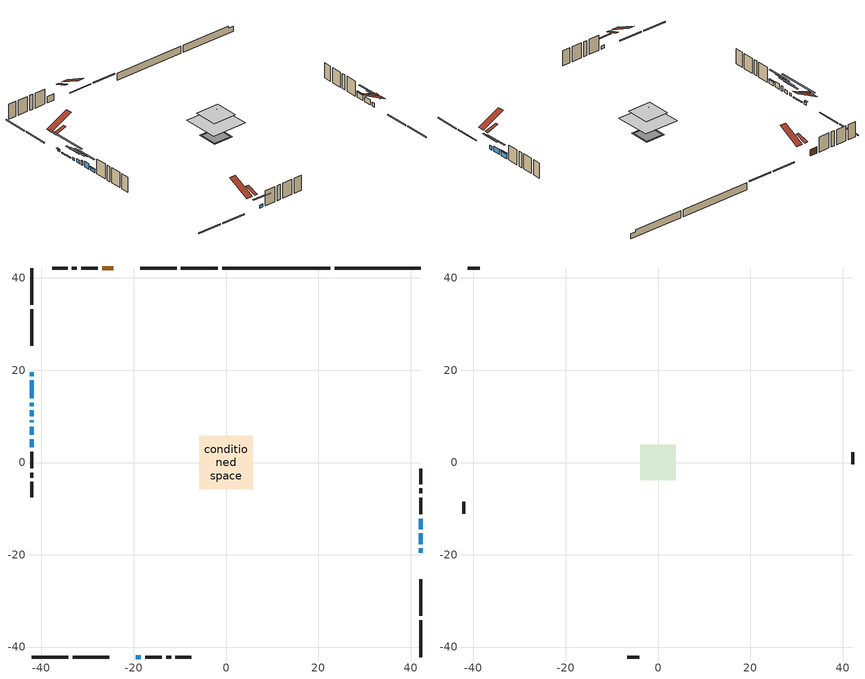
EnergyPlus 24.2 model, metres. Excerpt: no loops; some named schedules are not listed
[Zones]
conditioned space
 floor adiabatic (AdiabaticFloorConstruction): -5.83,-5.83 -5.83,5.83 5.83,5.83 5.83,-5.83 z3.08
 floor foundation (Slab1 construction): -2.88,-2.88 -2.88,2.88 2.88,2.88 2.88,-2.88 z-1.65
 floor foundation (Slab1 construction 1): -3.24,-3.24 -3.24,3.24 3.24,3.24 3.24,-3.24 z-1.65
 wall outside (RimJoist1 construction): -1.76,42.17 -9.76,42.17 / -42.17,-42.17 -34.17,-42.17 / -42.17,42.17 -42.17,34.17 / 42.17,-42.17 42.17,-34.17 z0.64:0.94
 wall outside (RimJoist2 construction): -10.68,42.17 -18.57,42.17 / -33.24,-42.17 -25.35,-42.17 / -42.17,33.24 -42.17,25.35 / 42.17,-33.24 42.17,-25.35 z0.64:0.94
 wall outside (AdiabaticWallConstruction 1): -24.41,42.17 -26.84,42.17 z0.64:2.67
 wall outside (AdiabaticWallConstruction): 42.17,-19.51 42.17,-18.6 z0.64:1.86; -42.17,19.51 -42.17,18.75 / -42.17,12.98 -42.17,12.21 z0.64:1.4; -42.17,17.82 -42.17,13.91 z0.64:0.95; -19.51,-42.17 -18.43,-42.17 z0.64:1.62; -42.17,11.29 -42.17,10.07 z0.64:1.66; -42.17,9.14 -42.17,8.68 z0.64:2.19; -42.17,7.75 -42.17,6 z0.64:2.39; 42.17,-17.67 42.17,-15.38 / 42.17,-14.45 42.17,-12.17 z0.64:2.24; -42.17,5.07 -42.17,3.29 z0.64:1.73
 wall outside (Wall1 construction): -27.77,42.17 -31.39,42.17 / -17.51,-42.17 -13.89,-42.17 / -42.17,2.36 -42.17,-1.26 / 42.17,-11.24 42.17,-7.62 z0.64:5.52
 wall outside (Wall2 construction): -32.32,42.17 -33.39,42.17 / -12.96,-42.17 -11.89,-42.17 / -42.17,-2.19 -42.17,-3.26 / 42.17,-6.69 42.17,-5.62 z0.64:5.52
 wall outside (Wall3 construction): -34.31,42.17 -37.7,42.17 / -10.96,-42.17 -7.57,-42.17 / -42.17,-4.18 -42.17,-7.57 / 42.17,-4.69 42.17,-1.3 z0.64:5.52
 wall foundation (FoundationWall1 construction): 23.57,42.17,-1.65 23.57,42.17,0.64 40.31,42.17,0.64 40.31,42.17,0 42.17,42.17,0 42.17,42.17,-1.65
 wall foundation (FoundationWall2 construction): 22.64,42.17 -0.83,42.17 z-1.65:0.64
 window (WindowConstruction): 42.17,-19.51 42.17,-18.6 z0.64:1.86
 window (WindowConstruction 9): -42.17,19.51 -42.17,18.75 z0.64:1.4
 window (WindowConstruction 10): -42.17,17.82 -42.17,13.91 z0.64:0.94
 window (WindowConstruction 1): -19.51,-42.17 -18.44,-42.17 z0.64:1.62
 window (WindowConstruction 2): -42.17,12.98 -42.17,12.22 z0.64:1.4
 window (WindowConstruction 3): -42.17,11.29 -42.17,10.07 z0.64:1.65
 window (WindowConstruction 4): -42.17,9.14 -42.17,8.68 z0.64:2.19
 window (WindowConstruction 5): -42.17,7.75 -42.17,6 z0.64:2.39
 window (WindowConstruction 6): 42.17,-17.67 42.17,-15.38 z0.64:2.24
 window (WindowConstruction 7): 42.17,-14.45 42.17,-12.17 z0.64:2.24
 window (WindowConstruction 8): -42.17,5.07 -42.17,3.29 z0.64:1.73
 door (Door): -24.41,42.17 -26.84,42.17 z0.64:2.67
 ceiling adiabatic (AdiabaticFloorConstruction): 5.83,-5.83 5.83,5.83 -5.83,5.83 -5.83,-5.83 z3.08
attic - vented
 floor to conditioned space (Floor1 construction Reversed): -3.88,-3.88 -3.88,3.88 3.88,3.88 3.88,-3.88 z5.52
 floor to conditioned space (Floor2 construction Reversed): -1.94,-1.94 -1.94,1.94 1.94,1.94 1.94,-1.94 z5.52
 wall outside (Wall4 construction): -38.63,42.17 -41.24,42.17 / -6.64,-42.17 -4.04,-42.17 / -42.17,-8.5 -42.17,-11.11 / 42.17,-0.37 42.17,2.23 z0.64:5.52
 roof outside (Roof1 construction): -21.55,42.17,5.52 -21.55,34.82,9.19 -19.5,34.82,9.19 -19.5,42.17,5.52; -22.37,-42.17,5.52 -22.37,-34.82,9.19 -24.42,-34.82,9.19 -24.42,-42.17,5.52; -42.17,22.37,5.52 -34.82,22.37,9.19 -34.82,24.42,9.19 -42.17,24.42,5.52; 42.17,-22.37,5.52 34.82,-22.37,9.19 34.82,-24.42,9.19 42.17,-24.42,5.52
 roof outside (Roof2 construction): -23.48,42.17,5.52 -23.48,38.38,6.78 -22.48,38.38,6.78 -22.48,42.17,5.52; -20.44,-42.17,5.52 -20.44,-38.38,6.78 -21.44,-38.38,6.78 -21.44,-42.17,5.52; -42.17,20.44,5.52 -38.38,20.44,6.78 -38.38,21.44,6.78 -42.17,21.44,5.52; 42.17,-20.44,5.52 38.38,-20.44,6.78 38.38,-21.44,6.78 42.17,-21.44,5.52
shading: 42.17,-15.96 42.17,-22.15 42.58,-22.15 42.58,-15.96 z4.5; -42.17,18.55 -42.17,19.71 -42.58,19.71 -42.58,18.55 z1.6; -42.17,8.83 -42.17,22.9 -42.58,22.9 -42.58,8.83 z6.03; -15.8,-42.17 -22.15,-42.17 -22.15,-42.58 -15.8,-42.58 z4.26; -42.17,9.58 -42.17,15.62 -42.58,15.62 -42.58,9.58 z4.04; -42.17,7.43 -42.17,13.93 -42.58,13.93 -42.58,7.43 z4.29; -42.17,6.04 -42.17,11.78 -42.58,11.78 -42.58,6.04 z4.83; -42.17,3.36 -42.17,10.39 -42.58,10.39 -42.58,3.36 z5.03; 42.17,-12.74 42.17,-20.31 42.58,-20.31 42.58,-12.74 z4.88; 42.17,-11.97 42.17,-14.65 42.58,-14.65 42.58,-11.97 z2.44; -42.17,3.09 -42.17,5.27 -42.58,5.27 -42.58,3.09 z1.93
[Building]
Building 1: Terrain=Suburbs
[Site:Location]
Ottawa Intl AP_ON: Latitude {deg}=45.32; Longitude {deg}=-75.67; Time Zone {hr}=-5; Elevation {m}=115; Keep Site Location Information=Yes
[Site:GroundTemperature:Shallow]
1.18808, -1.19398, -1.38475, -0.254337, 4.28362, 8.80044, 12.7163, 15.1969, 15.4076, 13.3901, 9.57408, 5.19582
[Site:WaterMainsTemperature]
Calculation Method=Schedule; Temperature Schedule=mains temperature schedule
[Material] Roughness=Rough; Thermal Absorptance=0.9
Name | Thickness {m} | Conductivity {W/m-K} | Density {kg/m3} | Specific Heat {J/kg-K} | Solar Absorptance | Visible Absorptance
asphalt or fiberglass shingles | 0.00635 | 0.162714 | 1121.4 | 1465.45 | 0.4 | 0.4
ceiling loosefill ins | 0.338667 | 0.0480833 | 16.02 | 1046.75 | 0.7 | 0.7
ceiling stud and cavity | 0.1397 | 0.0947875 | 65.682 | 1177.47 | 0.7 | 0.7
ceiling stud and cavity 1 | 0.1397 | 0.103438 | 65.682 | 1177.47 | 0.7 | 0.7
concrete 4.0 in. | 0.1016 | 1.803125 | 2242.8 | 837.4 | 0.7 | 0.7
concrete 8.0 in. | 0.2032 | 1.803125 | 2242.8 | 837.4 | 0.7 | 0.7
door material | 0.04445 | 0.053851 | 512.64 | 1214.23 | 0.7 | 0.7
exterior vertical ins | 0.0160131 | 0.029427 | 32.04 | 1214.23 | 0.7 | 0.7
exterior vertical ins 1 | 0.0371966 | 0.029427 | 32.04 | 1214.23 | 0.7 | 0.7
floor covering | 0.0127 | 0.0433444 | 54.468 | 1339.84 | 0.6 | 0.6
floor rigid ins; wall rigid ins | 0.512978 | 0.029427 | 32.04 | 1214.23 | 0.7 | 0.7
floor stud and cavity | 0.1397 | 1.75129 | 37.0049 | 1207.88 | 0.7 | 0.7
furniture material conditioned space 1 | 0.1524 | 0.115458 | 640.8 | 1214.23 | 0.6 | 0.6
gypsum board | 0.0127 | 0.160291 | 801 | 837.4 | 0.6 | 0.6
gypsum board 1 | 0.0127 | 0.160291 | 801 | 837.4 | 0.7 | 0.7
osb sheathing 0.5 in. | 0.0127 | 0.115458 | 512.64 | 1214.23 | 0.7 | 0.7
osb sheathing 0.75 in. | 0.01905 | 0.115458 | 512.64 | 1214.23 | 0.7 | 0.7
osb sheathing 2.0 in. | 0.0508 | 0.115458 | 512.64 | 1214.23 | 0.7 | 0.7
rim joist rigid ins | 0.103632 | 0.029427 | 32.04 | 1214.23 | 0.7 | 0.7
rim joist stud and cavity | 0.0508 | 0.0451784 | 125.044 | 1163.47 | 0.6 | 0.6
rim joist stud and cavity 1 | 0.0508 | 0.065039 | 125.044 | 1163.47 | 0.6 | 0.6
wall stud and cavity | 0.1397 | 0.0985572 | 139.0536 | 1170.24 | 0.7 | 0.7
wall stud and cavity 1 | 0.1397 | 0.136321 | 139.0536 | 1170.24 | 0.7 | 0.7
wall stud and cavity 2 | 0.1397 | 0.116332 | 139.0536 | 1170.24 | 0.7 | 0.7
wall stud and cavity 3 | 0.0889 | 6.9971 | 50.32683 | 1063.81 | 0.6 | 0.6
wall stud and cavity 4 | 0.0889 | 0.380278 | 52.3479 | 1209.89 | 0.7 | 0.7
wall stud and cavity 5 | 0.0889 | 0.391764 | 83.0341 | 1211.67 | 0.7 | 0.7
wood siding | 0.0254 | 0.102417 | 544.68 | 1172.36 | 0.4 | 0.4
wood siding 1 | 0.00254 | 0.102417 | 544.68 | 1172.36 | 0.4 | 0.4
wood siding 2; wood siding 3; wood siding 4 | 0.0254 | 0.102417 | 544.68 | 1172.36 | 0.7 | 0.7
[WindowMaterial:SimpleGlazingSystem]
Name | U-Factor {W/m2-K} | Solar Heat Gain Coefficient
WindowMaterial | 2.93609 | 0.65
WindowMaterial 1 | 2.9378 | 0.65
WindowMaterial 2 | 2.97187 | 0.61
WindowMaterial 3 | 2.929848 | 0.66
WindowMaterial 4 | 2.99458 | 0.6
WindowMaterial 5 | 2.890102 | 0.69
WindowMaterial 6 | 2.88499 | 0.7
WindowMaterial 7 | 2.94291 | 0.64
WindowMaterial 8 | 3.06271 | 0.54
[Construction]
AdiabaticFloorConstruction: floor stud and cavity, floor rigid ins, osb sheathing 0.75 in., floor covering
AdiabaticWallConstruction: wood siding 3, wall rigid ins, wall stud and cavity 4, gypsum board
AdiabaticWallConstruction 1: wood siding 4, wall rigid ins, wall stud and cavity 4, gypsum board
Door: door material
Floor1 construction Reversed: gypsum board, ceiling stud and cavity, ceiling loosefill ins
Floor2 construction Reversed: gypsum board, ceiling stud and cavity 1, ceiling loosefill ins
FoundationWall1 construction; FoundationWall2 construction: concrete 8.0 in., gypsum board 1
furniture construction conditioned space 1: furniture material conditioned space 1
PartitionWallConstruction: gypsum board, wall stud and cavity 5, gypsum board
RimJoist1 construction: wood siding 2, osb sheathing 2.0 in., rim joist stud and cavity
RimJoist2 construction: wood siding 2, rim joist rigid ins, osb sheathing 2.0 in., rim joist stud and cavity 1
Roof1 construction; Roof2 construction: asphalt or fiberglass shingles
Slab1 construction; Slab1 construction 1: concrete 4.0 in.
Wall1 construction: wood siding, osb sheathing 0.5 in., wall stud and cavity, gypsum board
Wall2 construction: wood siding, osb sheathing 0.5 in., wall stud and cavity 1, gypsum board
Wall3 construction: wood siding, osb sheathing 0.5 in., wall stud and cavity 2, gypsum board
Wall4 construction: wood siding 1, wall stud and cavity 3
WindowConstruction: WindowMaterial
WindowConstruction 1: WindowMaterial 1
WindowConstruction 10: WindowMaterial 8
WindowConstruction 2; WindowConstruction 9: WindowMaterial 2
WindowConstruction 3: WindowMaterial 3
WindowConstruction 4: WindowMaterial 4
WindowConstruction 5: WindowMaterial 5
WindowConstruction 6; WindowConstruction 7: WindowMaterial 6
WindowConstruction 8: WindowMaterial 7
[Zone] Multiplier=1; Part of Total Floor Area=Yes
Name | Volume {m3}
attic - vented | 42.0028
conditioned space | 529.3
[Space]
Name | Zone | Volume {m3}
attic - vented 1 | attic - vented | 42.0028
conditioned space 1 | conditioned space | 529.3
[ZoneInfiltration:EffectiveLeakageArea]
infil attic - vented 1: Zone or Space=attic - vented 1; Schedule=Always On Discrete; Effective Air Leakage Area {cm2}=3176.42; Stack Coefficient=0.00059451; Wind Coefficient=1.6474e-05
[ZoneMixing]
whole house fan mix: Zone or Space=attic - vented; Schedule=Always On Continuous; Design Flow Rate Calculation Method=Flow/Zone; Design Flow Rate {m3/s}=0; Source Zone or Space=conditioned space
[SurfaceProperty:ExposedFoundationPerimeter] Exposed Perimeter Calculation Method=TotalExposedPerimeter
Name | Total Exposed Perimeter {m}
Slab1 | 18.593
Slab1 1 | 23.47
[InternalMass] Zone or ZoneList=conditioned space; Space or SpaceList=conditioned space 1
Name | Construction | Surface Area {m2}
furniture mass conditioned space 1 | furniture construction conditioned space 1 | 84.348
partition wall mass | PartitionWallConstruction | 210.87
[Lights]
interior lighting: Zone or ZoneList or Space or SpaceList=conditioned space 1; Schedule=interior lighting schedule; Design Level Calculation Method=LightingLevel; Lighting Level {W}=343.2; Return Air Fraction=0; Fraction Radiant=0.6; Fraction Visible=0.2; Fraction Replaceable=1
[People]
occupants: Zone or ZoneList or Space or SpaceList=conditioned space 1; Number of People Schedule=occupants schedule; Number of People Calculation Method=People; Number of People=3; Fraction Radiant=0.314171; Sensible Heat Fraction=0.56303; Activity Level Schedule=occupants activity schedule; Carbon Dioxide Generation Rate {m3/s-W}=0; Enable ASHRAE 55 Comfort Warnings=No; Mean Radiant Temperature Calculation Type=EnclosureAveraged
[ElectricEquipment] Zone or ZoneList or Space or SpaceList=conditioned space 1; Design Level Calculation Method=EquipmentLevel
Name | Schedule | Design Level {W} | Fraction Latent | Fraction Radiant | Fraction Lost
clothes dryer | clothes dryer schedule | 140.772 | 0.015 | 0.081 | 0.85
clothes washer | clothes washer schedule | 32.1985 | 0.03 | 0.162 | 0.7
cooking range | cooking range schedule | 215.147 | 0.08 | 0.432 | 0.2
dishwasher | dishwasher schedule | 66.8632 | 0.3 | 0.18 | 0.4
fridge | fridge schedule | 72.9452 | 0 | 0.6 | 0
mech vent bath fan 0 | mech vent bath fan 0 schedule | 50.2 | 0 | 0 | 1
mech vent house fan | mech vent house fan schedule | 0 | 0 | 0 | 1
mech vent house fan cfis | mech vent house fan cfis schedule | 0 | 0 | 0 | 0
mech vent range fan 0 | mech vent range fan 0 schedule | 57 | 0 | 0 | 1
misc plug loads | misc plug loads schedule | 494.7 | 0.045 | 0.513 | 0.1
whole house fan | Always On Discrete | 0 | 0 | 0 | 1
[OtherEquipment] Zone or ZoneList or Space or SpaceList=conditioned space 1; Design Level Calculation Method=EquipmentLevel
Name | Fuel Type | Schedule | Design Level {W} | Fraction Latent | Fraction Radiant | Fraction Lost
clothes dryer 1 | Electricity | clothes dryer schedule | 0 | 0.015 | 0.081 | 0.85
cooking range 1 | Electricity | cooking range schedule | 0 | 0.08 | 0.432 | 0.2
general water use latent | None | general water use schedule | 62.594 | 1 | 0 | 0
general water use sensible | None | general water use schedule | -61.6891 | 0 | 0.6 | 0
mech vent house fan latent load | None | Always On Discrete | 0 | 1 | 0 | 0
mech vent house fan sensible load | None | Always On Discrete | 0 | 0 | 0 | 0
water heater energy adjustment1 | NaturalGas | Always On Discrete | 0.01 | 0 | 0 | 1
[ZoneInfiltration:DesignFlowRate] Zone or ZoneList or Space or SpaceList=conditioned space 1; Schedule=Always On Discrete; Design Flow Rate Calculation Method=Flow/Zone; Design Flow Rate {m3/s}=0
infil flow; natural vent flow; whole house fan flow
[Foundation:Kiva] Initial Indoor Air Temperature {C}=18; Wall Height Above Grade {m}=0.639989; Wall Depth Below Slab {m}=0.2032; Custom Block Depth 1 {m}=2.28999; Custom Block X Position 1 {m}=0.2159; Custom Block Z Position 1 {m}=0
Name | Custom Block Material Name 1
Foundation Kiva 1 | exterior vertical ins
Foundation Kiva 2 | exterior vertical ins 1
[Foundation:Kiva:Settings]
Soil Conductivity {W/m-K}=0.849921; Soil Density {kg/m3}=1842.3; Soil Specific Heat {J/kg-K}=418.7; Ground Solar Absorptivity=0.9; Ground Thermal Absorptivity=0.9; Ground Surface Roughness {m}=0.03; Far-Field Width {m}=40; Deep-Ground Boundary Condition=ZeroFlux; Deep-Ground Depth {m}=40; Minimum Cell Dimension {m}=0.2; Maximum Cell Growth Coefficient=3; Simulation Timestep=Timestep
[Exterior:Lights]
exterior lighting: Schedule=exterior lighting schedule; Design Level {W}=75.6
[Schedule:Constant]
Name | Hourly Value
Always On Continuous; mech vent house fan schedule; mech vent house fan cfis schedule; Always On Discrete | 1
occupants activity schedule | 117.228
fridge schedule | 0
[Schedule:Week:Daily]
interior lighting schedule Week Rule - Jan1-Jan27: interior lighting schedule day, interior lighting schedule day, interior lighting schedule day, interior lighting schedule day, interior lighting schedule day, interior lighting schedule day, interior lighting schedule day, interior lighting schedule default day, interior lighting schedule default day, interior lighting schedule default day, interior lighting schedule default day, interior lighting schedule default day
interior lighting schedule Week Rule - Jan28-Feb3: interior lighting schedule day, interior lighting schedule day, interior lighting schedule day, interior lighting schedule day, interior lighting schedule day 1, interior lighting schedule day 1, interior lighting schedule day 1, interior lighting schedule default day, interior lighting schedule default day, interior lighting schedule default day, interior lighting schedule default day, interior lighting schedule default day
interior lighting schedule Week Rule - Feb4-Feb24: interior lighting schedule day 1, interior lighting schedule day 1, interior lighting schedule day 1, interior lighting schedule day 1, interior lighting schedule day 1, interior lighting schedule day 1, interior lighting schedule day 1, interior lighting schedule default day, interior lighting schedule default day, interior lighting schedule default day, interior lighting schedule default day, interior lighting schedule default day
interior lighting schedule Week Rule - Feb25-Mar3: interior lighting schedule day 1, interior lighting schedule day 1, interior lighting schedule day 1, interior lighting schedule day 1, interior lighting schedule day 2, interior lighting schedule day 2, interior lighting schedule day 2, interior lighting schedule default day, interior lighting schedule default day, interior lighting schedule default day, interior lighting schedule default day, interior lighting schedule default day
interior lighting schedule Week Rule - Mar4-Mar31: interior lighting schedule day 2, interior lighting schedule day 2, interior lighting schedule day 2, interior lighting schedule day 2, interior lighting schedule day 2, interior lighting schedule day 2, interior lighting schedule day 2, interior lighting schedule default day, interior lighting schedule default day, interior lighting schedule default day, interior lighting schedule default day, interior lighting schedule default day
interior lighting schedule Week Rule - Apr1-Apr28: interior lighting schedule day 3, interior lighting schedule day 3, interior lighting schedule day 3, interior lighting schedule day 3, interior lighting schedule day 3, interior lighting schedule day 3, interior lighting schedule day 3, interior lighting schedule default day, interior lighting schedule default day, interior lighting schedule default day, interior lighting schedule default day, interior lighting schedule default day
interior lighting schedule Week Rule - Apr29-May5: interior lighting schedule day 3, interior lighting schedule day 3, interior lighting schedule day 4, interior lighting schedule day 4, interior lighting schedule day 4, interior lighting schedule day 4, interior lighting schedule day 4, interior lighting schedule default day, interior lighting schedule default day, interior lighting schedule default day, interior lighting schedule default day, interior lighting schedule default day
interior lighting schedule Week Rule - May6-May26: interior lighting schedule day 4, interior lighting schedule day 4, interior lighting schedule day 4, interior lighting schedule day 4, interior lighting schedule day 4, interior lighting schedule day 4, interior lighting schedule day 4, interior lighting schedule default day, interior lighting schedule default day, interior lighting schedule default day, interior lighting schedule default day, interior lighting schedule default day
interior lighting schedule Week Rule - May27-Jun2: interior lighting schedule day 4, interior lighting schedule day 4, interior lighting schedule day 4, interior lighting schedule day 4, interior lighting schedule day 4, interior lighting schedule day 5, interior lighting schedule day 5, interior lighting schedule default day, interior lighting schedule default day, interior lighting schedule default day, interior lighting schedule default day, interior lighting schedule default day
interior lighting schedule Week Rule - Jun3-Jun30: interior lighting schedule day 5, interior lighting schedule day 5, interior lighting schedule day 5, interior lighting schedule day 5, interior lighting schedule day 5, interior lighting schedule day 5, interior lighting schedule day 5, interior lighting schedule default day, interior lighting schedule default day, interior lighting schedule default day, interior lighting schedule default day, interior lighting schedule default day
interior lighting schedule Week Rule - Jul1-Jul28: interior lighting schedule day 6, interior lighting schedule day 6, interior lighting schedule day 6, interior lighting schedule day 6, interior lighting schedule day 6, interior lighting schedule day 6, interior lighting schedule day 6, interior lighting schedule default day, interior lighting schedule default day, interior lighting schedule default day, interior lighting schedule default day, interior lighting schedule default day
interior lighting schedule Week Rule - Jul29-Aug4: interior lighting schedule day 6, interior lighting schedule day 6, interior lighting schedule day 6, interior lighting schedule day 7, interior lighting schedule day 7, interior lighting schedule day 7, interior lighting schedule day 7, interior lighting schedule default day, interior lighting schedule default day, interior lighting schedule default day, interior lighting schedule default day, interior lighting schedule default day
interior lighting schedule Week Rule - Aug5-Aug25: interior lighting schedule day 7, interior lighting schedule day 7, interior lighting schedule day 7, interior lighting schedule day 7, interior lighting schedule day 7, interior lighting schedule day 7, interior lighting schedule day 7, interior lighting schedule default day, interior lighting schedule default day, interior lighting schedule default day, interior lighting schedule default day, interior lighting schedule default day
interior lighting schedule Week Rule - Aug26-Sep1: interior lighting schedule day 7, interior lighting schedule day 7, interior lighting schedule day 7, interior lighting schedule day 7, interior lighting schedule day 7, interior lighting schedule day 7, interior lighting schedule day 8, interior lighting schedule default day, interior lighting schedule default day, interior lighting schedule default day, interior lighting schedule default day, interior lighting schedule default day
interior lighting schedule Week Rule - Sep2-Sep29: interior lighting schedule day 8, interior lighting schedule day 8, interior lighting schedule day 8, interior lighting schedule day 8, interior lighting schedule day 8, interior lighting schedule day 8, interior lighting schedule day 8, interior lighting schedule default day, interior lighting schedule default day, interior lighting schedule default day, interior lighting schedule default day, interior lighting schedule default day
interior lighting schedule Week Rule - Sep30-Oct6: interior lighting schedule day 8, interior lighting schedule day 9, interior lighting schedule day 9, interior lighting schedule day 9, interior lighting schedule day 9, interior lighting schedule day 9, interior lighting schedule day 9, interior lighting schedule default day, interior lighting schedule default day, interior lighting schedule default day, interior lighting schedule default day, interior lighting schedule default day
interior lighting schedule Week Rule - Oct7-Oct27: interior lighting schedule day 9, interior lighting schedule day 9, interior lighting schedule day 9, interior lighting schedule day 9, interior lighting schedule day 9, interior lighting schedule day 9, interior lighting schedule day 9, interior lighting schedule default day, interior lighting schedule default day, interior lighting schedule default day, interior lighting schedule default day, interior lighting schedule default day
interior lighting schedule Week Rule - Oct28-Nov3: interior lighting schedule day 9, interior lighting schedule day 9, interior lighting schedule day 9, interior lighting schedule day 9, interior lighting schedule day 10, interior lighting schedule day 10, interior lighting schedule day 10, interior lighting schedule default day, interior lighting schedule default day, interior lighting schedule default day, interior lighting schedule default day, interior lighting schedule default day
interior lighting schedule Week Rule - Nov4-Nov24: interior lighting schedule day 10, interior lighting schedule day 10, interior lighting schedule day 10, interior lighting schedule day 10, interior lighting schedule day 10, interior lighting schedule day 10, interior lighting schedule day 10, interior lighting schedule default day, interior lighting schedule default day, interior lighting schedule default day, interior lighting schedule default day, interior lighting schedule default day
interior lighting schedule Week Rule - Nov25-Dec1: interior lighting schedule day 10, interior lighting schedule day 10, interior lighting schedule day 10, interior lighting schedule day 10, interior lighting schedule day 10, interior lighting schedule day 10, interior lighting schedule day 11, interior lighting schedule default day, interior lighting schedule default day, interior lighting schedule default day, interior lighting schedule default day, interior lighting schedule default day
interior lighting schedule Week Rule - Dec2-Dec31: interior lighting schedule day 11, interior lighting schedule day 11, interior lighting schedule day 11, interior lighting schedule day 11, interior lighting schedule day 11, interior lighting schedule day 11, interior lighting schedule day 11, interior lighting schedule default day, interior lighting schedule default day, interior lighting schedule default day, interior lighting schedule default day, interior lighting schedule default day
occupants schedule Week Rule - Jan1-Dec31: occupants schedule day, occupants schedule day, occupants schedule day, occupants schedule day, occupants schedule day, occupants schedule day, occupants schedule day, occupants schedule default day, occupants schedule default day, occupants schedule default day, occupants schedule default day, occupants schedule default day
clothes dryer schedule Week Rule - Jan1-Dec31: clothes dryer schedule day, clothes dryer schedule day, clothes dryer schedule day, clothes dryer schedule day, clothes dryer schedule day, clothes dryer schedule day, clothes dryer schedule day, clothes dryer schedule default day, clothes dryer schedule default day, clothes dryer schedule default day, clothes dryer schedule default day, clothes dryer schedule default day
clothes washer schedule Week Rule - Jan1-Dec31: clothes washer schedule day, clothes washer schedule day, clothes washer schedule day, clothes washer schedule day, clothes washer schedule day, clothes washer schedule day, clothes washer schedule day, clothes washer schedule default day, clothes washer schedule default day, clothes washer schedule default day, clothes washer schedule default day, clothes washer schedule default day
cooking range schedule Week Rule - Jan1-Dec31: cooking range schedule day, cooking range schedule day, cooking range schedule day, cooking range schedule day, cooking range schedule day, cooking range schedule day, cooking range schedule day, cooking range schedule default day, cooking range schedule default day, cooking range schedule default day, cooking range schedule default day, cooking range schedule default day
dishwasher schedule Week Rule - Jan1-Dec31: dishwasher schedule day, dishwasher schedule day, dishwasher schedule day, dishwasher schedule day, dishwasher schedule day, dishwasher schedule day, dishwasher schedule day, dishwasher schedule default day, dishwasher schedule default day, dishwasher schedule default day, dishwasher schedule default day, dishwasher schedule default day
mech vent bath fan 0 schedule Week Rule - Jan1-Dec31: mech vent bath fan 0 schedule day, mech vent bath fan 0 schedule day, mech vent bath fan 0 schedule day, mech vent bath fan 0 schedule day, mech vent bath fan 0 schedule day, mech vent bath fan 0 schedule day, mech vent bath fan 0 schedule day, mech vent bath fan 0 schedule default day, mech vent bath fan 0 schedule default day, mech vent bath fan 0 schedule default day, mech vent bath fan 0 schedule default day, mech vent bath fan 0 schedule default day
mech vent range fan 0 schedule Week Rule - Jan1-Dec31: mech vent range fan 0 schedule day, mech vent range fan 0 schedule day, mech vent range fan 0 schedule day, mech vent range fan 0 schedule day, mech vent range fan 0 schedule day, mech vent range fan 0 schedule day, mech vent range fan 0 schedule day, mech vent range fan 0 schedule default day, mech vent range fan 0 schedule default day, mech vent range fan 0 schedule default day, mech vent range fan 0 schedule default day, mech vent range fan 0 schedule default day
misc plug loads schedule Week Rule - Jan1-Dec31: misc plug loads schedule day, misc plug loads schedule day, misc plug loads schedule day, misc plug loads schedule day, misc plug loads schedule day, misc plug loads schedule day, misc plug loads schedule day, misc plug loads schedule default day, misc plug loads schedule default day, misc plug loads schedule default day, misc plug loads schedule default day, misc plug loads schedule default day
general water use schedule Week Rule - Jan1-Dec31: general water use schedule day, general water use schedule day, general water use schedule day, general water use schedule day, general water use schedule day, general water use schedule day, general water use schedule day, general water use schedule default day, general water use schedule default day, general water use schedule default day, general water use schedule default day, general water use schedule default day
exterior lighting schedule Week Rule - Jan1-Jan27: exterior lighting schedule day, exterior lighting schedule day, exterior lighting schedule day, exterior lighting schedule day, exterior lighting schedule day, exterior lighting schedule day, exterior lighting schedule day, exterior lighting schedule default day, exterior lighting schedule default day, exterior lighting schedule default day, exterior lighting schedule default day, exterior lighting schedule default day
exterior lighting schedule Week Rule - Jan28-Feb3: exterior lighting schedule day, exterior lighting schedule day, exterior lighting schedule day, exterior lighting schedule day, exterior lighting schedule day 1, exterior lighting schedule day 1, exterior lighting schedule day 1, exterior lighting schedule default day, exterior lighting schedule default day, exterior lighting schedule default day, exterior lighting schedule default day, exterior lighting schedule default day
exterior lighting schedule Week Rule - Feb4-Feb24: exterior lighting schedule day 1, exterior lighting schedule day 1, exterior lighting schedule day 1, exterior lighting schedule day 1, exterior lighting schedule day 1, exterior lighting schedule day 1, exterior lighting schedule day 1, exterior lighting schedule default day, exterior lighting schedule default day, exterior lighting schedule default day, exterior lighting schedule default day, exterior lighting schedule default day
exterior lighting schedule Week Rule - Feb25-Mar3: exterior lighting schedule day 1, exterior lighting schedule day 1, exterior lighting schedule day 1, exterior lighting schedule day 1, exterior lighting schedule day 2, exterior lighting schedule day 2, exterior lighting schedule day 2, exterior lighting schedule default day, exterior lighting schedule default day, exterior lighting schedule default day, exterior lighting schedule default day, exterior lighting schedule default day
exterior lighting schedule Week Rule - Mar4-Mar31: exterior lighting schedule day 2, exterior lighting schedule day 2, exterior lighting schedule day 2, exterior lighting schedule day 2, exterior lighting schedule day 2, exterior lighting schedule day 2, exterior lighting schedule day 2, exterior lighting schedule default day, exterior lighting schedule default day, exterior lighting schedule default day, exterior lighting schedule default day, exterior lighting schedule default day
exterior lighting schedule Week Rule - Apr1-Apr28: exterior lighting schedule day 3, exterior lighting schedule day 3, exterior lighting schedule day 3, exterior lighting schedule day 3, exterior lighting schedule day 3, exterior lighting schedule day 3, exterior lighting schedule day 3, exterior lighting schedule default day, exterior lighting schedule default day, exterior lighting schedule default day, exterior lighting schedule default day, exterior lighting schedule default day
exterior lighting schedule Week Rule - Apr29-May5: exterior lighting schedule day 3, exterior lighting schedule day 3, exterior lighting schedule day 4, exterior lighting schedule day 4, exterior lighting schedule day 4, exterior lighting schedule day 4, exterior lighting schedule day 4, exterior lighting schedule default day, exterior lighting schedule default day, exterior lighting schedule default day, exterior lighting schedule default day, exterior lighting schedule default day
exterior lighting schedule Week Rule - May6-May26: exterior lighting schedule day 4, exterior lighting schedule day 4, exterior lighting schedule day 4, exterior lighting schedule day 4, exterior lighting schedule day 4, exterior lighting schedule day 4, exterior lighting schedule day 4, exterior lighting schedule default day, exterior lighting schedule default day, exterior lighting schedule default day, exterior lighting schedule default day, exterior lighting schedule default day
exterior lighting schedule Week Rule - May27-Jun2: exterior lighting schedule day 4, exterior lighting schedule day 4, exterior lighting schedule day 4, exterior lighting schedule day 4, exterior lighting schedule day 4, exterior lighting schedule day 5, exterior lighting schedule day 5, exterior lighting schedule default day, exterior lighting schedule default day, exterior lighting schedule default day, exterior lighting schedule default day, exterior lighting schedule default day
exterior lighting schedule Week Rule - Jun3-Jun30: exterior lighting schedule day 5, exterior lighting schedule day 5, exterior lighting schedule day 5, exterior lighting schedule day 5, exterior lighting schedule day 5, exterior lighting schedule day 5, exterior lighting schedule day 5, exterior lighting schedule default day, exterior lighting schedule default day, exterior lighting schedule default day, exterior lighting schedule default day, exterior lighting schedule default day
exterior lighting schedule Week Rule - Jul1-Jul28: exterior lighting schedule day 6, exterior lighting schedule day 6, exterior lighting schedule day 6, exterior lighting schedule day 6, exterior lighting schedule day 6, exterior lighting schedule day 6, exterior lighting schedule day 6, exterior lighting schedule default day, exterior lighting schedule default day, exterior lighting schedule default day, exterior lighting schedule default day, exterior lighting schedule default day
exterior lighting schedule Week Rule - Jul29-Aug4: exterior lighting schedule day 6, exterior lighting schedule day 6, exterior lighting schedule day 6, exterior lighting schedule day 7, exterior lighting schedule day 7, exterior lighting schedule day 7, exterior lighting schedule day 7, exterior lighting schedule default day, exterior lighting schedule default day, exterior lighting schedule default day, exterior lighting schedule default day, exterior lighting schedule default day
[Schedule:Year]
interior lighting schedule: interior lighting schedule Week Rule - Jan1-Jan27, 1, 1, 1, 27, interior lighting schedule Week Rule - Jan28-Feb3, 1, 28, 2, 3, interior lighting schedule Week Rule - Feb4-Feb24, 2, 4, 2, 24, interior lighting schedule Week Rule - Feb25-Mar3, 2, 25, 3, 3, interior lighting schedule Week Rule - Mar4-Mar31, 3, 4, 3, 31, interior lighting schedule Week Rule - Apr1-Apr28, 4, 1, 4, 28, interior lighting schedule Week Rule - Apr29-May5, 4, 29, 5, 5, interior lighting schedule Week Rule - May6-May26, 5, 6, 5, 26, interior lighting schedule Week Rule - May27-Jun2, 5, 27, 6, 2, interior lighting schedule Week Rule - Jun3-Jun30, 6, 3, 6, 30, interior lighting schedule Week Rule - Jul1-Jul28, 7, 1, 7, 28, interior lighting schedule Week Rule - Jul29-Aug4, 7, 29, 8, 4, interior lighting schedule Week Rule - Aug5-Aug25, 8, 5, 8, 25, interior lighting schedule Week Rule - Aug26-Sep1, 8, 26, 9, 1, interior lighting schedule Week Rule - Sep2-Sep29, 9, 2, 9, 29, interior lighting schedule Week Rule - Sep30-Oct6, 9, 30, 10, 6, interior lighting schedule Week Rule - Oct7-Oct27, 10, 7, 10, 27, interior lighting schedule Week Rule - Oct28-Nov3, 10, 28, 11, 3, interior lighting schedule Week Rule - Nov4-Nov24, 11, 4, 11, 24, interior lighting schedule Week Rule - Nov25-Dec1, 11, 25, 12, 1, interior lighting schedule Week Rule - Dec2-Dec31, 12, 2, 12, 31
occupants schedule: occupants schedule Week Rule - Jan1-Dec31, 1, 1, 12, 31
clothes dryer schedule: clothes dryer schedule Week Rule - Jan1-Dec31, 1, 1, 12, 31
clothes washer schedule: clothes washer schedule Week Rule - Jan1-Dec31, 1, 1, 12, 31
cooking range schedule: cooking range schedule Week Rule - Jan1-Dec31, 1, 1, 12, 31
dishwasher schedule: dishwasher schedule Week Rule - Jan1-Dec31, 1, 1, 12, 31
mech vent bath fan 0 schedule: mech vent bath fan 0 schedule Week Rule - Jan1-Dec31, 1, 1, 12, 31
mech vent range fan 0 schedule: mech vent range fan 0 schedule Week Rule - Jan1-Dec31, 1, 1, 12, 31
misc plug loads schedule: misc plug loads schedule Week Rule - Jan1-Dec31, 1, 1, 12, 31
general water use schedule: general water use schedule Week Rule - Jan1-Dec31, 1, 1, 12, 31
exterior lighting schedule: exterior lighting schedule Week Rule - Jan1-Jan27, 1, 1, 1, 27, exterior lighting schedule Week Rule - Jan28-Feb3, 1, 28, 2, 3, exterior lighting schedule Week Rule - Feb4-Feb24, 2, 4, 2, 24, exterior lighting schedule Week Rule - Feb25-Mar3, 2, 25, 3, 3, exterior lighting schedule Week Rule - Mar4-Mar31, 3, 4, 3, 31, exterior lighting schedule Week Rule - Apr1-Apr28, 4, 1, 4, 28, exterior lighting schedule Week Rule - Apr29-May5, 4, 29, 5, 5, exterior lighting schedule Week Rule - May6-May26, 5, 6, 5, 26, exterior lighting schedule Week Rule - May27-Jun2, 5, 27, 6, 2, exterior lighting schedule Week Rule - Jun3-Jun30, 6, 3, 6, 30, exterior lighting schedule Week Rule - Jul1-Jul28, 7, 1, 7, 28, exterior lighting schedule Week Rule - Jul29-Aug4, 7, 29, 8, 4, exterior lighting schedule Week Rule - Aug5-Aug25, 8, 5, 8, 25, exterior lighting schedule Week Rule - Aug26-Sep1, 8, 26, 9, 1, exterior lighting schedule Week Rule - Sep2-Sep29, 9, 2, 9, 29, exterior lighting schedule Week Rule - Sep30-Oct6, 9, 30, 10, 6, exterior lighting schedule Week Rule - Oct7-Oct27, 10, 7, 10, 27, exterior lighting schedule Week Rule - Oct28-Nov3, 10, 28, 11, 3, exterior lighting schedule Week Rule - Nov4-Nov24, 11, 4, 11, 24, exterior lighting schedule Week Rule - Nov25-Dec1, 11, 25, 12, 1, exterior lighting schedule Week Rule - Dec2-Dec31, 12, 2, 12, 31
[Schedule:Compact]
mains temperature schedule: Through: 01/01, For: AllDays, Until: 24:00, 5.98056, Through: 01/02, For: AllDays, Until: 24:00, 5.90111, Through: 01/03, For: AllDays, Until: 24:00, 5.82222, Through: 01/04, For: AllDays, Until: 24:00, 5.74556, Through: 01/05, For: AllDays, Until: 24:00, 5.66944, Through: 01/06, For: AllDays, Until: 24:00, 5.595, Through: 01/07, For: AllDays, Until: 24:00, 5.52222, Through: 01/08, For: AllDays, Until: 24:00, 5.45, Through: 01/09, For: AllDays, Until: 24:00, 5.38, Through: 01/10, For: AllDays, Until: 24:00, 5.31111, Through: 01/11, For: AllDays, Until: 24:00, 5.24333, Through: 01/12, For: AllDays, Until: 24:00, 5.17778, Through: 01/13, For: AllDays, Until: 24:00, 5.11333, Through: 01/14, For: AllDays, Until: 24:00, 5.05, Through: 01/15, For: AllDays, Until: 24:00, 4.98833, Through: 01/16, For: AllDays, Until: 24:00, 4.92889, Through: 01/17, For: AllDays, Until: 24:00, 4.87, Through: 01/18, For: AllDays, Until: 24:00, 4.81333, Through: 01/19, For: AllDays, Until: 24:00, 4.75833, Through: 01/20, For: AllDays, Until: 24:00, 4.70444, Through: 01/21, For: AllDays, Until: 24:00, 4.65278, Through: 01/22, For: AllDays, Until: 24:00, 4.60222, Through: 01/23, For: AllDays, Until: 24:00, 4.55333, Through: 01/24, For: AllDays, Until: 24:00, 4.50667, Through: 01/25, For: AllDays, Until: 24:00, 4.46111, Through: 01/26, For: AllDays, Until: 24:00, 4.41722, Through: 01/27, For: AllDays, Until: 24:00, 4.37556, Through: 01/28, For: AllDays, Until: 24:00, 4.335, Through: 01/29, For: AllDays, Until: 24:00, 4.29667, Through: 01/30, For: AllDays, Until: 24:00, 4.26, Through: 01/31, For: AllDays, Until: 24:00, 4.225, Through: 02/01, For: AllDays, Until: 24:00, 4.19167, Through: 02/02, For: AllDays, Until: 24:00, 4.16, Through: 02/03, For: AllDays, Until: 24:00, 4.13056, Through: 02/04, For: AllDays, Until: 24:00, 4.10278, Through: 02/05, For: AllDays, Until: 24:00, 4.07667, Through: 02/06, For: AllDays, Until: 24:00, 4.05222, Through: 02/07, For: AllDays, Until: 24:00, 4.03, Through: 02/08, For: AllDays, Until: 24:00, 4.00889, Through: 02/09, For: AllDays, Until: 24:00, 3.99056, Through: 02/10, For: AllDays, Until: 24:00, 3.97333, Through: 02/11, For: AllDays, Until: 24:00, 3.95833, Through: 02/12, For: AllDays, Until: 24:00, 3.945, Through: 02/13, For: AllDays, Until: 24:00, 3.93333, Through: 02/14, For: AllDays, Until: 24:00, 3.92389, Through: 02/15, For: AllDays, Until: 24:00, 3.91611, Through: 02/16, For: AllDays, Until: 24:00, 3.91, Through: 02/17, For: AllDays, Until: 24:00, 3.90611, Through: 02/18, For: AllDays, Until: 24:00, 3.90389, Through: 02/19, For: AllDays, Until: 24:00, 3.90389, Through: 02/20, For: AllDays, Until: 24:00, 3.905, Through: 02/21, For: AllDays, Until: 24:00, 3.90889, Through: 02/22, For: AllDays, Until: 24:00, 3.91389, Through: 02/23, For: AllDays, Until: 24:00, 3.92111, Through: 02/24, For: AllDays, Until: 24:00, 3.93, Through: 02/25, For: AllDays, Until: 24:00, 3.94056, Through: 02/26, For: AllDays, Until: 24:00, 3.95333, Through: 02/27, For: AllDays, Until: 24:00, 3.96778, Through: 02/28, For: AllDays, Until: 24:00, 3.98444, Through: 03/01, For: AllDays, Until: 24:00, 4.00278, Through: 03/02, For: AllDays, Until: 24:00, 4.02278, Through: 03/03, For: AllDays, Until: 24:00, 4.04444, Through: 03/04, For: AllDays, Until: 24:00, 4.06833, Through: 03/05, For: AllDays, Until: 24:00, 4.09389, Through: 03/06, For: AllDays, Until: 24:00, 4.12111, Through: 03/07, For: AllDays, Until: 24:00, 4.15, Through: 03/08, For: AllDays, Until: 24:00, 4.18111, Through: 03/09, For: AllDays, Until: 24:00, 4.21333, Through: 03/10, For: AllDays, Until: 24:00, 4.24778, Through: 03/11, For: AllDays, Until: 24:00, 4.28389, Through: 03/12, For: AllDays, Until: 24:00, 4.32222, Through: 03/13, For: AllDays, Until: 24:00, 4.36167, Through: 03/14, For: AllDays, Until: 24:00, 4.40333, Through: 03/15, For: AllDays, Until: 24:00, 4.44611, Through: 03/16, For: AllDays, Until: 24:00, 4.49111, Through: 03/17, For: AllDays, Until: 24:00, 4.53722, Through: 03/18, For: AllDays, Until: 24:00, 4.58556, Through: 03/19, For: AllDays, Until: 24:00, 4.63556, Through: 03/20, For: AllDays, Until: 24:00, 4.68667, Through: 03/21, For: AllDays, Until: 24:00, 4.74, Through: 03/22, For: AllDays, Until: 24:00, 4.79444, Through: 03/23, For: AllDays, Until: 24:00, 4.85111, Through: 03/24, For: AllDays, Until: 24:00, 4.90889, Through: 03/25, For: AllDays, Until: 24:00, 4.96833, Through: 03/26, For: AllDays, Until: 24:00, 5.02944, Through: 03/27, For: AllDays, Until: 24:00, 5.09167, Through: 03/28, For: AllDays, Until: 24:00, 5.15556, Through: 03/29, For: AllDays, Until: 24:00, 5.22111, Through: 03/30, For: AllDays, Until: 24:00, 5.28833, Through: 03/31, For: AllDays, Until: 24:00, 5.35667, Through: 04/01, For: AllDays, Until: 24:00, 5.42667, Through: 04/02, For: AllDays, Until: 24:00, 5.49778, Through: 04/03, For: AllDays, Until: 24:00, 5.57056, Through: 04/04, For: AllDays, Until: 24:00, 5.64444, Through: 04/05, For: AllDays, Until: 24:00, 5.71944, Through: 04/06, For: AllDays, Until: 24:00, 5.79611, Through: 04/07, For: AllDays, Until: 24:00, 5.87444, Through: 04/08, For: AllDays, Until: 24:00, 5.95389, Through: 04/09, For: AllDays, Until: 24:00, 6.03389, Through: 04/10, For: AllDays, Until: 24:00, 6.11611, Through: 04/11, For: AllDays, Until: 24:00, 6.19889, Through: 04/12, For: AllDays, Until: 24:00, 6.28278, Through: 04/13, For: AllDays, Until: 24:00, 6.36833, Through: 04/14, For: AllDays, Until: 24:00, 6.45444, Through: 04/15, For: AllDays, Until: 24:00, 6.54222, Through: 04/16, For: AllDays, Until: 24:00, 6.63056, Through: 04/17, For: AllDays, Until: 24:00, 6.72056, Through: 04/18, For: AllDays, Until: 24:00, 6.81111, Through: 04/19, For: AllDays, Until: 24:00, 6.90278, Through: 04/20, For: AllDays, Until: 24:00, 6.99556, Through: 04/21, For: AllDays, Until: 24:00, 7.08889, Through: 04/22, For: AllDays, Until: 24:00, 7.18333, Through: 04/23, For: AllDays, Until: 24:00, 7.27889, Through: 04/24, For: AllDays, Until: 24:00, 7.375, Through: 04/25, For: AllDays, Until: 24:00, 7.47222, Through: 04/26, For: AllDays, Until: 24:00, 7.57, Through: 04/27, For: AllDays, Until: 24:00, 7.66889, Through: 04/28, For: AllDays, Until: 24:00, 7.76833, Through: 04/29, For: AllDays, Until: 24:00, 7.86833, Through: 04/30, For: AllDays, Until: 24:00, 7.96889, Through: 05/01, For: AllDays, Until: 24:00, 8.07056, Through: 05/02, For: AllDays, Until: 24:00, 8.17278, Through: 05/03, For: AllDays, Until: 24:00, 8.275, Through: 05/04, For: AllDays, Until: 24:00, 8.37833, Through: 05/05, For: AllDays, Until: 24:00, 8.48222, Through: 05/06, For: AllDays, Until: 24:00, 8.58667, Through: 05/07, For: AllDays, Until: 24:00, 8.69111, Through: 05/08, For: AllDays, Until: 24:00, 8.79667, Through: 05/09, For: AllDays, Until: 24:00, 8.90222, Through: 05/10, For: AllDays, Until: 24:00, 9.00833, Through: 05/11, For: AllDays, Until: 24:00, 9.11444, Through: 05/12, For: AllDays, Until: 24:00, 9.22111, Through: 05/13, For: AllDays, Until: 24:00, 9.32778, Through: 05/14, For: AllDays, Until: 24:00, 9.435, Through: 05/15, For: AllDays, Until: 24:00, 9.54278, Through: 05/16, For: AllDays, Until: 24:00, 9.65, Through: 05/17, For: AllDays, Until: 24:00, 9.75778, Through: 05/18, For: AllDays, Until: 24:00, 9.86611, Through: 05/19, For: AllDays, Until: 24:00, 9.97389, Through: 05/20, For: AllDays, Until: 24:00, 10.0822, Through: 05/21, For: AllDays, Until: 24:00, 10.19, Through: 05/22, For: AllDays, Until: 24:00, 10.2983, Through: 05/23, For: AllDays, Until: 24:00, 10.4061, Through: 05/24, For: AllDays, Until: 24:00, 10.5139, Through: 05/25, For: AllDays, Until: 24:00, 10.6222, Through: 05/26, For: AllDays, Until: 24:00, 10.73, Through: 05/27, For: AllDays, Until: 24:00, 10.8372, Through: 05/28, For: AllDays, Until: 24:00, 10.945, Through: 05/29, For: AllDays, Until: 24:00, 11.0517, Through: 05/30, For: AllDays, Until: 24:00, 11.1589, Through: 05/31, For: AllDays, Until: 24:00, 11.2656, Through: 06/01, For: AllDays, Until: 24:00, 11.3717, Through: 06/02, For: AllDays, Until: 24:00, 11.4778, Through: 06/03, For: AllDays, Until: 24:00, 11.5833, Through: 06/04, For: AllDays, Until: 24:00, 11.6883, Through: 06/05, For: AllDays, Until: 24:00, 11.7933, Through: 06/06, For: AllDays, Until: 24:00, 11.8972, Through: 06/07, For: AllDays, Until: 24:00, 12.0011, Through: 06/08, For: AllDays, Until: 24:00, 12.1044, Through: 06/09, For: AllDays, Until: 24:00, 12.2067, Through: 06/10, For: AllDays, Until: 24:00, 12.3089, Through: 06/11, For: AllDays, Until: 24:00, 12.4106, Through: 06/12, For: AllDays, Until: 24:00, 12.5111, Through: 06/13, For: AllDays, Until: 24:00, 12.6111, Through: 06/14, For: AllDays, Until: 24:00, 12.7106, Through: 06/15, For: AllDays, Until: 24:00, 12.8089, Through: 06/16, For: AllDays, Until: 24:00, 12.9067, Through: 06/17, For: AllDays, Until: 24:00, 13.0039, Through: 06/18, For: AllDays, Until: 24:00, 13.1, Through: 06/19, For: AllDays, Until: 24:00, 13.195, Through: 06/20, For: AllDays, Until: 24:00, 13.2894, Through: 06/21, For: AllDays, Until: 24:00, 13.3833, Through: 06/22, For: AllDays, Until: 24:00, 13.4756, Through: 06/23, For: AllDays, Until: 24:00, 13.5672, Through: 06/24, For: AllDays, Until: 24:00, 13.6578, Through: 06/25, For: AllDays, Until: 24:00, 13.7472, Through: 06/26, For: AllDays, Until: 24:00, 13.8356, Through: 06/27, For: AllDays, Until: 24:00, 13.9233, Through: 06/28, For: AllDays, Until: 24:00, 14.0094, Through: 06/29, For: AllDays, Until: 24:00, 14.0944, Through: 06/30, For: AllDays, Until: 24:00, 14.1789, Through: 07/01, For: AllDays, Until: 24:00, 14.2617, Through: 07/02, For: AllDays, Until: 24:00, 14.3433, Through: 07/03, For: AllDays, Until: 24:00, 14.4233, Through: 07/04, For: AllDays, Until: 24:00, 14.5028, Through: 07/05, For: AllDays, Until: 24:00, 14.5806, Through: 07/06, For: AllDays, Until: 24:00, 14.6567, Through: 07/07, For: AllDays, Until: 24:00, 14.7322, Through: 07/08, For: AllDays, Until: 24:00, 14.8061, Through: 07/09, For: AllDays, Until: 24:00, 14.8783, Through: 07/10, For: AllDays, Until: 24:00, 14.9494, Through: 07/11, For: AllDays, Until: 24:00, 15.0194, Through: 07/12, For: AllDays, Until: 24:00, 15.0878, Through: 07/13, For: AllDays, Until: 24:00, 15.1544, Through: 07/14, For: AllDays, Until: 24:00, 15.22, Through: 07/15, For: AllDays, Until: 24:00, 15.2833, Through: 07/16, For: AllDays, Until: 24:00, 15.3461, Through: 07/17, For: AllDays, Until: 24:00, 15.4067, Through: 07/18, For: AllDays, Until: 24:00, 15.4661, Through: 07/19, For: AllDays, Until: 24:00, 15.5239, Through: 07/20, For: AllDays, Until: 24:00, 15.58, Through: 07/21, For: AllDays, Until: 24:00, 15.6344, Through: 07/22, For: AllDays, Until: 24:00, 15.6872, Through: 07/23, For: AllDays, Until: 24:00, 15.7383, Through: 07/24, For: AllDays, Until: 24:00, 15.7883, Through: 07/25, For: AllDays, Until: 24:00, 15.8361, Through: 07/26, For: AllDays, Until: 24:00, 15.8822, Through: 07/27, For: AllDays, Until: 24:00, 15.9272, Through: 07/28, For: AllDays, Until: 24:00, 15.97, Through: 07/29, For: AllDays, Until: 24:00, 16.0111, Through: 07/30, For: AllDays, Until: 24:00, 16.0506, Through: 07/31, For: AllDays, Until: 24:00, 16.0883, Through: 08/01, For: AllDays, Until: 24:00, 16.1244, Through: 08/02, For: AllDays, Until: 24:00, 16.1583, Through: 08/03, For: AllDays, Until: 24:00, 16.1911, Through: 08/04, For: AllDays, Until: 24:00, 16.2217, Through: 08/05, For: AllDays, Until: 24:00, 16.2506, Through: 08/06, For: AllDays, Until: 24:00, 16.2778, Through: 08/07, For: AllDays, Until: 24:00, 16.3028, Through: 08/08, For: AllDays, Until: 24:00, 16.3267, Through: 08/09, For: AllDays, Until: 24:00, 16.3483, Through: 08/10, For: AllDays, Until: 24:00, 16.3678, Through: 08/11, For: AllDays, Until: 24:00, 16.3861, Through: 08/12, For: AllDays, Until: 24:00, 16.4022, Through: 08/13, For: AllDays, Until: 24:00, 16.4167, Through: 08/14, For: AllDays, Until: 24:00, 16.4289, Through: 08/15, For: AllDays, Until: 24:00, 16.4394, Through: 08/16, For: AllDays, Until: 24:00, 16.4483, Through: 08/17, For: AllDays, Until: 24:00, 16.455, Through: 08/18, For: AllDays, Until: 24:00, 16.4606, Through: 08/19, For: AllDays, Until: 24:00, 16.4633, Through: 08/20, For: AllDays, Until: 24:00, 16.465, Through: 08/21, For: AllDays, Until: 24:00, 16.4644, Through: 08/22, For: AllDays, Until: 24:00, 16.4622, Through: 08/23, For: AllDays, Until: 24:00, 16.4578, Through: 08/24, For: AllDays, Until: 24:00, 16.4517, Through: 08/25, For: AllDays, Until: 24:00, 16.4439, Through: 08/26, For: AllDays, Until: 24:00, 16.4339, Through: 08/27, For: AllDays, Until: 24:00, 16.4222, Through: 08/28, For: AllDays, Until: 24:00, 16.4089, Through: 08/29, For: AllDays, Until: 24:00, 16.3933, Through: 08/30, For: AllDays, Until: 24:00, 16.3761, Through: 08/31, For: AllDays, Until: 24:00, 16.3572, Through: 09/01, For: AllDays, Until: 24:00, 16.3361, Through: 09/02, For: AllDays, Until: 24:00, 16.3139, Through: 09/03, For: AllDays, Until: 24:00, 16.2894, Through: 09/04, For: AllDays, Until: 24:00, 16.2628, Through: 09/05, For: AllDays, Until: 24:00, 16.235, Through: 09/06, For: AllDays, Until: 24:00, 16.205, Through: 09/07, For: AllDays, Until: 24:00, 16.1733, Through: 09/08, For: AllDays, Until: 24:00, 16.14, Through: 09/09, For: AllDays, Until: 24:00, 16.1044, Through: 09/10, For: AllDays, Until: 24:00, 16.0678, Through: 09/11, For: AllDays, Until: 24:00, 16.0289, Through: 09/12, For: AllDays, Until: 24:00, 15.9889, Through: 09/13, For: AllDays, Until: 24:00, 15.9467, Through: 09/14, For: AllDays, Until: 24:00, 15.9028, Through: 09/15, For: AllDays, Until: 24:00, 15.8572, Through: 09/16, For: AllDays, Until: 24:00, 15.81, Through: 09/17, For: AllDays, Until: 24:00, 15.7611, Through: 09/18, For: AllDays, Until: 24:00, 15.7106, Through: 09/19, For: AllDays, Until: 24:00, 15.6583, Through: 09/20, For: AllDays, Until: 24:00, 15.6044, Through: 09/21, For: AllDays, Until: 24:00, 15.5489, Through: 09/22, For: AllDays, Until: 24:00, 15.4922, Through: 09/23, For: AllDays, Until: 24:00, 15.4333, Through: 09/24, For: AllDays, Until: 24:00, 15.3733, Through: 09/25, For: AllDays, Until: 24:00, 15.3117, Through: 09/26, For: AllDays, Until: 24:00, 15.2483, Through: 09/27, For: AllDays, Until: 24:00, 15.1839, Through: 09/28, For: AllDays, Until: 24:00, 15.1178, Through: 09/29, For: AllDays, Until: 24:00, 15.05, Through: 09/30, For: AllDays, Until: 24:00, 14.9811, Through: 10/01, For: AllDays, Until: 24:00, 14.9106, Through: 10/02, For: AllDays, Until: 24:00, 14.8389, Through: 10/03, For: AllDays, Until: 24:00, 14.7656, Through: 10/04, For: AllDays, Until: 24:00, 14.6906, Through: 10/05, For: AllDays, Until: 24:00, 14.615, Through: 10/06, For: AllDays, Until: 24:00, 14.5378, Through: 10/07, For: AllDays, Until: 24:00, 14.4589, Through: 10/08, For: AllDays, Until: 24:00, 14.3794, Through: 10/09, For: AllDays, Until: 24:00, 14.2983, Through: 10/10, For: AllDays, Until: 24:00, 14.2161, Through: 10/11, For: AllDays, Until: 24:00, 14.1322, Through: 10/12, For: AllDays, Until: 24:00, 14.0478, Through: 10/13, For: AllDays, Until: 24:00, 13.9622, Through: 10/14, For: AllDays, Until: 24:00, 13.875, Through: 10/15, For: AllDays, Until: 24:00, 13.7872, Through: 10/16, For: AllDays, Until: 24:00, 13.6983, Through: 10/17, For: AllDays, Until: 24:00, 13.6078, Through: 10/18, For: AllDays, Until: 24:00, 13.5167, Through: 10/19, For: AllDays, Until: 24:00, 13.425, Through: 10/20, For: AllDays, Until: 24:00, 13.3317, Through: 10/21, For: AllDays, Until: 24:00, 13.2378, Through: 10/22, For: AllDays, Until: 24:00, 13.1428, Through: 10/23, For: AllDays, Until: 24:00, 13.0472, Through: 10/24, For: AllDays, Until: 24:00, 12.9506, Through: 10/25, For: AllDays, Until: 24:00, 12.8528, Through: 10/26, For: AllDays, Until: 24:00, 12.755, Through: 10/27, For: AllDays, Until: 24:00, 12.6556, Through: 10/28, For: AllDays, Until: 24:00, 12.5561, Through: 10/29, For: AllDays, Until: 24:00, 12.4556, Through: 10/30, For: AllDays, Until: 24:00, 12.3544, Through: 10/31, For: AllDays, Until: 24:00, 12.2528, Through: 11/01, For: AllDays, Until: 24:00, 12.1506, Through: 11/02, For: AllDays, Until: 24:00, 12.0472, Through: 11/03, For: AllDays, Until: 24:00, 11.9439, Through: 11/04, For: AllDays, Until: 24:00, 11.84, Through: 11/05, For: AllDays, Until: 24:00, 11.7356, Through: 11/06, For: AllDays, Until: 24:00, 11.6306, Through: 11/07, For: AllDays, Until: 24:00, 11.525, Through: 11/08, For: AllDays, Until: 24:00, 11.4194, Through: 11/09, For: AllDays, Until: 24:00, 11.3133, Through: 11/10, For: AllDays, Until: 24:00, 11.2067, Through: 11/11, For: AllDays, Until: 24:00, 11.1, Through: 11/12, For: AllDays, Until: 24:00, 10.9928, Through: 11/13, For: AllDays, Until: 24:00, 10.8856, Through: 11/14, For: AllDays, Until: 24:00, 10.7778, Through: 11/15, For: AllDays, Until: 24:00, 10.6706, Through: 11/16, For: AllDays, Until: 24:00, 10.5628, Through: 11/17, For: AllDays, Until: 24:00, 10.4544, Through: 11/18, For: AllDays, Until: 24:00, 10.3467, Through: 11/19, For: AllDays, Until: 24:00, 10.2383, Through: 11/20, For: AllDays, Until: 24:00, 10.1306, Through: 11/21, For: AllDays, Until: 24:00, 10.0222, Through: 11/22, For: AllDays, Until: 24:00, 9.91444, Through: 11/23, For: AllDays, Until: 24:00, 9.80667, Through: 11/24, For: AllDays, Until: 24:00, 9.69833, Through: 11/25, For: AllDays, Until: 24:00, 9.59111, Through: 11/26, For: AllDays, Until: 24:00, 9.48333, Through: 11/27, For: AllDays, Until: 24:00, 9.37611, Through: 11/28, For: AllDays, Until: 24:00, 9.26889, Through: 11/29, For: AllDays, Until: 24:00, 9.16222, Through: 11/30, For: AllDays, Until: 24:00, 9.05556, Through: 12/01, For: AllDays, Until: 24:00, 8.94944, Through: 12/02, For: AllDays, Until: 24:00, 8.84389, Through: 12/03, For: AllDays, Until: 24:00, 8.73833, Through: 12/04, For: AllDays, Until: 24:00, 8.63333, Through: 12/05, For: AllDays, Until: 24:00, 8.52889, Through: 12/06, For: AllDays, Until: 24:00, 8.425, Through: 12/07, For: AllDays, Until: 24:00, 8.32167, Through: 12/08, For: AllDays, Until: 24:00, 8.21833, Through: 12/09, For: AllDays, Until: 24:00, 8.11611, Through: 12/10, For: AllDays, Until: 24:00, 8.01444, Through: 12/11, For: AllDays, Until: 24:00, 7.91333, Through: 12/12, For: AllDays, Until: 24:00, 7.81278, Through: 12/13, For: AllDays, Until: 24:00, 7.71333, Through: 12/14, For: AllDays, Until: 24:00, 7.61389, Through: 12/15, For: AllDays, Until: 24:00, 7.51611, Through: 12/16, For: AllDays, Until: 24:00, 7.41833, Through: 12/17, For: AllDays, Until: 24:00, 7.32167, Through: 12/18, For: AllDays, Until: 24:00, 7.22611, Through: 12/19, For: AllDays, Until: 24:00, 7.13111, Through: 12/20, For: AllDays, Until: 24:00, 7.03722, Through: 12/21, For: AllDays, Until: 24:00, 6.94389, Through: 12/22, For: AllDays, Until: 24:00, 6.85222, Through: 12/23, For: AllDays, Until: 24:00, 6.76111, Through: 12/24, For: AllDays, Until: 24:00, 6.67056, Through: 12/25, For: AllDays, Until: 24:00, 6.58167, Through: 12/26, For: AllDays, Until: 24:00, 6.49389, Through: 12/27, For: AllDays, Until: 24:00, 6.40667, Through: 12/28, For: AllDays, Until: 24:00, 6.32111, Through: 12/29, For: AllDays, Until: 24:00, 6.23611, Through: 12/30, For: AllDays, Until: 24:00, 6.15278, Through: 12/31, For: AllDays, Until: 24:00, 6.07056
